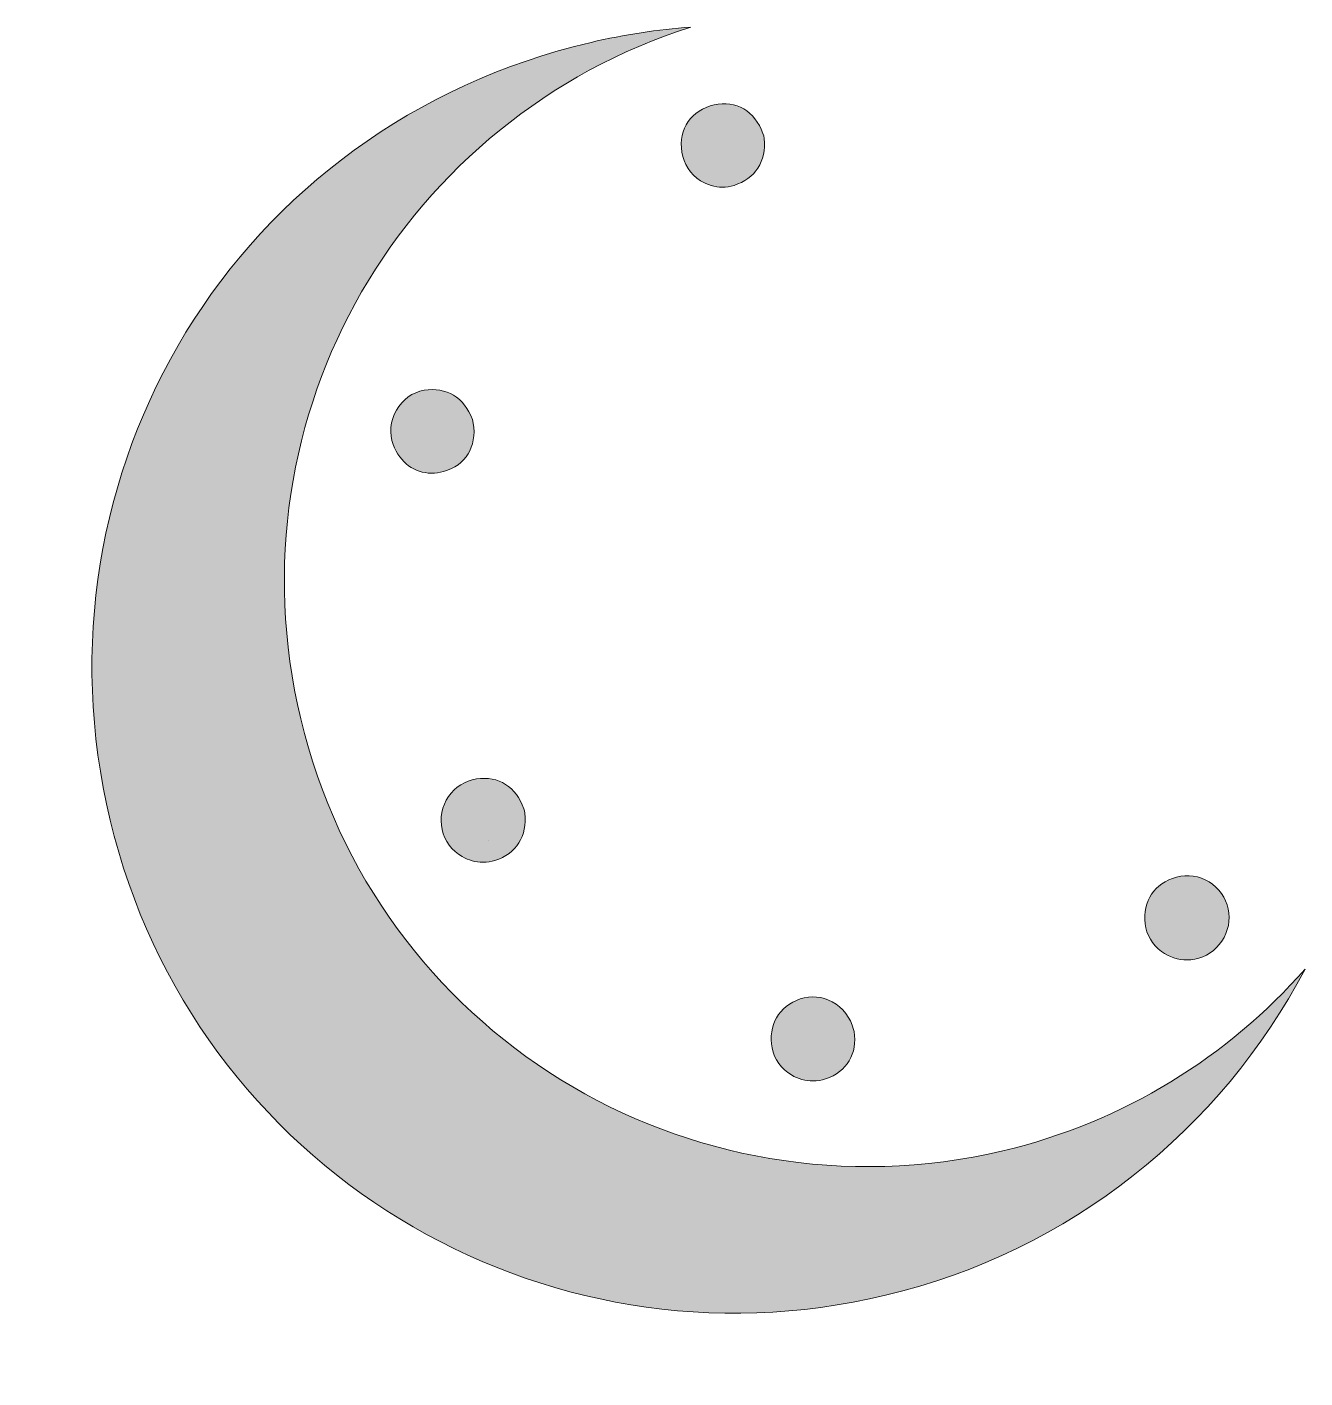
# Model space of a CAD drawing. Header units: inches. Extents: x -0.3 to 11.7, y -24.9 to -12.3.
import ezdxf

# ---------------------------------------------------------------- set-up
doc = ezdxf.new("R2010")
doc.units = ezdxf.units.IN
doc.header["$MEASUREMENT"] = 0
doc.layers.add('Layer 1', color=7, linetype='Continuous')

msp = doc.modelspace()

# ---------------------------------------------------------------- hatches: boundary and pattern name
at = {"layer": 'Layer 1', "true_color": 0xffffff}
h = msp.add_hatch(color=7, dxfattribs=at)
h.dxf.hatch_style = 2
edge = h.paths.add_edge_path()
edge.add_spline(control_points=[(0.508, -19.679), (1.284, -22.92), (4.527, -24.884), (7.742, -24.112), (9.471, -23.702), (10.871, -22.56), (11.655, -21.07), (10.939, -21.884), (9.973, -22.492), (8.837, -22.766), (5.877, -23.453), (2.98, -21.649), (2.286, -18.735), (1.604, -15.871), (3.269, -13.129), (5.925, -12.28), (5.617, -12.303), (5.306, -12.35), (4.994, -12.423), (1.675, -13.2), (-0.268, -16.441), (0.508, -19.679)], knot_values=[0, 0, 0, 0, 1, 1, 1, 2, 2, 2, 3, 3, 3, 4, 4, 4, 5, 5, 5, 6, 6, 6, 7, 7, 7, 7], degree=3, periodic=1)
h = msp.add_hatch(color=7, dxfattribs=at)
h.dxf.hatch_style = 2
edge = h.paths.add_edge_path()
edge.add_spline(control_points=[(6.606, -13.295), (6.606, -13.295), (6.598, -13.272), (6.598, -13.272), (6.521, -13.064), (6.347, -12.962), (6.143, -13.006), (6.143, -13.006), (6.143, -13.006), (6.143, -13.006), (5.931, -13.053), (5.809, -13.23), (5.841, -13.447), (5.857, -13.557), (5.921, -13.654), (6.016, -13.714), (6.078, -13.753), (6.149, -13.774), (6.219, -13.774), (6.256, -13.774), (6.293, -13.768), (6.328, -13.757), (6.526, -13.696), (6.63, -13.533), (6.609, -13.32), (6.609, -13.32), (6.606, -13.295), (6.606, -13.295)], knot_values=[0, 0, 0, 0, 1, 1, 1, 2, 2, 2, 3, 3, 3, 4, 4, 4, 5, 5, 5, 6, 6, 6, 7, 7, 7, 8, 8, 8, 9, 9, 9, 9], degree=3, periodic=1)
h = msp.add_hatch(color=7, dxfattribs=at)
h.dxf.hatch_style = 2
edge = h.paths.add_edge_path()
edge.add_spline(control_points=[(3.505, -16.442), (3.542, -16.442), (3.58, -16.437), (3.619, -16.426), (3.619, -16.426), (3.619, -16.426), (3.619, -16.426), (3.824, -16.37), (3.93, -16.198), (3.896, -15.976), (3.896, -15.976), (3.887, -15.941), (3.887, -15.941), (3.814, -15.738), (3.643, -15.634), (3.438, -15.669), (3.33, -15.687), (3.235, -15.755), (3.178, -15.855), (3.12, -15.956), (3.11, -16.073), (3.149, -16.176), (3.213, -16.346), (3.347, -16.442), (3.505, -16.442)], knot_values=[0, 0, 0, 0, 1, 1, 1, 2, 2, 2, 3, 3, 3, 4, 4, 4, 5, 5, 5, 6, 6, 6, 7, 7, 7, 8, 8, 8, 8], degree=3, periodic=1)
h = msp.add_hatch(color=7, dxfattribs=at)
h.dxf.hatch_style = 2
edge = h.paths.add_edge_path()
edge.add_spline(control_points=[(4.373, -19.593), (4.373, -19.593), (4.367, -19.574), (4.367, -19.574), (4.297, -19.368), (4.132, -19.264), (3.925, -19.295), (3.821, -19.31), (3.726, -19.37), (3.665, -19.459), (3.603, -19.55), (3.581, -19.662), (3.605, -19.767), (3.628, -19.873), (3.696, -19.964), (3.791, -20.019), (3.851, -20.054), (3.918, -20.072), (3.986, -20.072), (4.024, -20.072), (4.061, -20.066), (4.098, -20.055), (4.098, -20.055), (4.098, -20.055), (4.098, -20.055), (4.297, -19.994), (4.401, -19.829), (4.376, -19.614), (4.376, -19.614), (4.373, -19.593), (4.373, -19.593)], knot_values=[0, 0, 0, 0, 1, 1, 1, 2, 2, 2, 3, 3, 3, 4, 4, 4, 5, 5, 5, 6, 6, 6, 7, 7, 7, 8, 8, 8, 9, 9, 9, 10, 10, 10, 10], degree=3, periodic=1)
edge = h.paths.add_edge_path()
edge.add_spline(control_points=[(4.04, -19.868), (4.04, -19.868), (4.04, -19.868), (4.04, -19.868), (4.04, -19.868), (4.04, -19.868), (4.04, -19.868), (4.04, -19.868), (4.04, -19.868), (4.04, -19.868)], knot_values=[0, 0, 0, 0, 1, 1, 1, 2, 2, 2, 3, 3, 3, 3], degree=3, periodic=1)
h = msp.add_hatch(color=7, dxfattribs=at)
h.dxf.hatch_style = 2
edge = h.paths.add_edge_path()
edge.add_spline(control_points=[(10.939, -20.508), (10.917, -20.403), (10.852, -20.311), (10.76, -20.255), (10.668, -20.198), (10.56, -20.183), (10.457, -20.211), (10.457, -20.211), (10.457, -20.211), (10.457, -20.211), (10.251, -20.267), (10.139, -20.434), (10.163, -20.646), (10.175, -20.747), (10.231, -20.841), (10.316, -20.904), (10.387, -20.956), (10.471, -20.984), (10.556, -20.984), (10.579, -20.984), (10.603, -20.981), (10.626, -20.977), (10.728, -20.958), (10.82, -20.896), (10.879, -20.808), (10.939, -20.719), (10.961, -20.61), (10.939, -20.508)], knot_values=[0, 0, 0, 0, 1, 1, 1, 2, 2, 2, 3, 3, 3, 4, 4, 4, 5, 5, 5, 6, 6, 6, 7, 7, 7, 8, 8, 8, 9, 9, 9, 9], degree=3, periodic=1)
h = msp.add_hatch(color=7, dxfattribs=at)
h.dxf.hatch_style = 2
edge = h.paths.add_edge_path()
edge.add_spline(control_points=[(7.444, -21.633), (7.415, -21.522), (7.342, -21.427), (7.245, -21.375), (7.152, -21.324), (7.046, -21.315), (6.946, -21.348), (6.946, -21.348), (6.946, -21.348), (6.946, -21.348), (6.747, -21.415), (6.644, -21.594), (6.683, -21.805), (6.703, -21.909), (6.769, -22), (6.864, -22.057), (6.926, -22.093), (6.996, -22.112), (7.065, -22.112), (7.105, -22.112), (7.145, -22.106), (7.183, -22.093), (7.381, -22.027), (7.483, -21.857), (7.448, -21.65), (7.448, -21.65), (7.444, -21.633), (7.444, -21.633)], knot_values=[0, 0, 0, 0, 1, 1, 1, 2, 2, 2, 3, 3, 3, 4, 4, 4, 5, 5, 5, 6, 6, 6, 7, 7, 7, 8, 8, 8, 9, 9, 9, 9], degree=3, periodic=1)

# ---------------------------------------------------------------- linework, layer by layer
at = {"layer": 'Layer 1', "lineweight": 0}
for points, knots in [([(0.508, -19.679), (1.284, -22.92), (4.527, -24.884), (7.742, -24.112), (9.471, -23.702), (10.871, -22.56), (11.655, -21.07), (10.939, -21.884), (9.973, -22.492), (8.837, -22.766), (5.877, -23.453), (2.98, -21.649), (2.286, -18.735), (1.604, -15.871), (3.269, -13.129), (5.925, -12.28), (5.617, -12.303), (5.306, -12.35), (4.994, -12.423), (1.675, -13.2), (-0.268, -16.441), (0.508, -19.679)], [0, 0, 0, 0, 1, 1, 1, 2, 2, 2, 3, 3, 3, 4, 4, 4, 5, 5, 5, 6, 6, 6, 7, 7, 7, 7]), ([(6.606, -13.295), (6.606, -13.295), (6.598, -13.272), (6.598, -13.272), (6.521, -13.064), (6.347, -12.962), (6.143, -13.006), (6.143, -13.006), (6.143, -13.006), (6.143, -13.006), (5.931, -13.053), (5.809, -13.23), (5.841, -13.447), (5.857, -13.557), (5.921, -13.654), (6.016, -13.714), (6.078, -13.753), (6.149, -13.774), (6.219, -13.774), (6.256, -13.774), (6.293, -13.768), (6.328, -13.757), (6.526, -13.696), (6.63, -13.533), (6.609, -13.32), (6.609, -13.32), (6.606, -13.295), (6.606, -13.295)], [0, 0, 0, 0, 1, 1, 1, 2, 2, 2, 3, 3, 3, 4, 4, 4, 5, 5, 5, 6, 6, 6, 7, 7, 7, 8, 8, 8, 9, 9, 9, 9]), ([(3.505, -16.442), (3.542, -16.442), (3.58, -16.437), (3.619, -16.426), (3.619, -16.426), (3.619, -16.426), (3.619, -16.426), (3.824, -16.37), (3.93, -16.198), (3.896, -15.976), (3.896, -15.976), (3.887, -15.941), (3.887, -15.941), (3.814, -15.738), (3.643, -15.634), (3.438, -15.669), (3.33, -15.687), (3.235, -15.755), (3.178, -15.855), (3.12, -15.956), (3.11, -16.073), (3.149, -16.176), (3.213, -16.346), (3.347, -16.442), (3.505, -16.442)], [0, 0, 0, 0, 1, 1, 1, 2, 2, 2, 3, 3, 3, 4, 4, 4, 5, 5, 5, 6, 6, 6, 7, 7, 7, 8, 8, 8, 8]), ([(4.373, -19.593), (4.373, -19.593), (4.367, -19.574), (4.367, -19.574), (4.297, -19.368), (4.132, -19.264), (3.925, -19.295), (3.821, -19.31), (3.726, -19.37), (3.665, -19.459), (3.603, -19.55), (3.581, -19.662), (3.605, -19.767), (3.628, -19.873), (3.696, -19.964), (3.791, -20.019), (3.851, -20.054), (3.918, -20.072), (3.986, -20.072), (4.024, -20.072), (4.061, -20.066), (4.098, -20.055), (4.098, -20.055), (4.098, -20.055), (4.098, -20.055), (4.297, -19.994), (4.401, -19.829), (4.376, -19.614), (4.376, -19.614), (4.373, -19.593), (4.373, -19.593)], [0, 0, 0, 0, 1, 1, 1, 2, 2, 2, 3, 3, 3, 4, 4, 4, 5, 5, 5, 6, 6, 6, 7, 7, 7, 8, 8, 8, 9, 9, 9, 10, 10, 10, 10]), ([(4.04, -19.868), (4.04, -19.868), (4.04, -19.868), (4.04, -19.868), (4.04, -19.868), (4.04, -19.868), (4.04, -19.868), (4.04, -19.868), (4.04, -19.868), (4.04, -19.868)], [0, 0, 0, 0, 1, 1, 1, 2, 2, 2, 3, 3, 3, 3]), ([(10.939, -20.508), (10.917, -20.403), (10.852, -20.311), (10.76, -20.255), (10.668, -20.198), (10.56, -20.183), (10.457, -20.211), (10.457, -20.211), (10.457, -20.211), (10.457, -20.211), (10.251, -20.267), (10.139, -20.434), (10.163, -20.646), (10.175, -20.747), (10.231, -20.841), (10.316, -20.904), (10.387, -20.956), (10.471, -20.984), (10.556, -20.984), (10.579, -20.984), (10.603, -20.981), (10.626, -20.977), (10.728, -20.958), (10.82, -20.896), (10.879, -20.808), (10.939, -20.719), (10.961, -20.61), (10.939, -20.508)], [0, 0, 0, 0, 1, 1, 1, 2, 2, 2, 3, 3, 3, 4, 4, 4, 5, 5, 5, 6, 6, 6, 7, 7, 7, 8, 8, 8, 9, 9, 9, 9]), ([(7.444, -21.633), (7.415, -21.522), (7.342, -21.427), (7.245, -21.375), (7.152, -21.324), (7.046, -21.315), (6.946, -21.348), (6.946, -21.348), (6.946, -21.348), (6.946, -21.348), (6.747, -21.415), (6.644, -21.594), (6.683, -21.805), (6.703, -21.909), (6.769, -22), (6.864, -22.057), (6.926, -22.093), (6.996, -22.112), (7.065, -22.112), (7.105, -22.112), (7.145, -22.106), (7.183, -22.093), (7.381, -22.027), (7.483, -21.857), (7.448, -21.65), (7.448, -21.65), (7.444, -21.633), (7.444, -21.633)], [0, 0, 0, 0, 1, 1, 1, 2, 2, 2, 3, 3, 3, 4, 4, 4, 5, 5, 5, 6, 6, 6, 7, 7, 7, 8, 8, 8, 9, 9, 9, 9])]:
    msp.add_open_spline(points, degree=3, knots=knots, dxfattribs=at)

doc.saveas('drawing.dxf')
